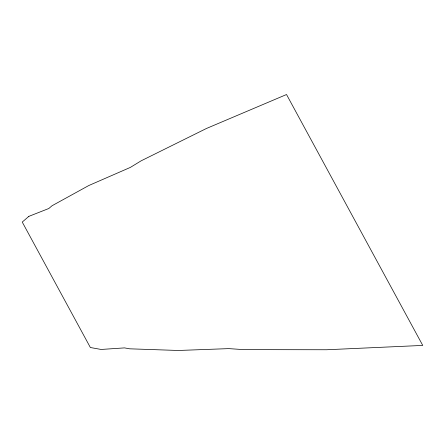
<?xml version="1.0" encoding="UTF-8"?>
<svg xmlns="http://www.w3.org/2000/svg" width="445" height="445" viewBox="0 0 445 445"><rect width="100%" height="100%" fill="white"/><g stroke="black" fill="none" stroke-linecap="round" stroke-linejoin="round"><path stroke-width="0.67" d="M28.853 216.359L22.25 222.072L90.363 347.517L101.115 349.453L124.505 347.895L129.723 348.819L178.373 350.476L228.774 348.619L243.704 349.625L326.58 349.753L422.75 345.415L286.53 94.524L206.441 128.483L141.182 160.801L130.374 167.398L88.811 185.52L52.037 205.746L48.822 208.499L28.853 216.359"/></g></svg>
